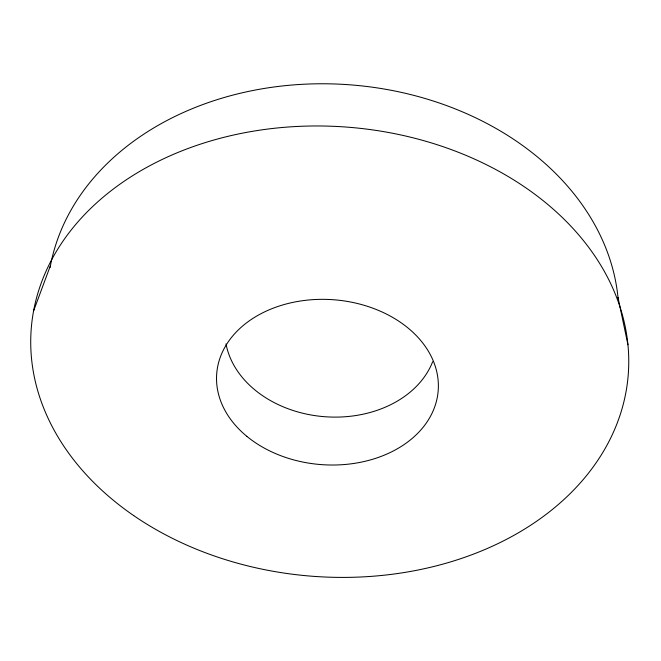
<?xml version="1.0" encoding="UTF-8"?>
<svg xmlns="http://www.w3.org/2000/svg" width="661" height="661" viewBox="0 0 661 661"><rect width="100%" height="100%" fill="white"/><g stroke="black" fill="none" stroke-linecap="round" stroke-linejoin="round"><path stroke-width="0.99" d="M33.587 310.951L50.492 265.433M618.002 297.433L627.95 344.811M50.112 267.474A286.064 222.278 4.3 0 1 342.943 84.352A286.064 222.278 4.3 0 1 618.2 299.524M432.666 361.699A106.223 81.724 4.3 0 1 323.336 416.604A106.223 81.724 4.3 0 1 226.004 343.869M133.704 515.597A299.383 225.236 4.3 0 0 623.298 404.135A299.383 225.236 4.3 0 0 232.234 135.331A299.383 225.236 4.3 0 0 133.704 515.597M246.826 436.326A111.065 82.658 4.3 0 0 433.74 409.407A111.065 82.658 4.3 0 0 301.788 300.805A111.065 82.658 4.3 0 0 246.826 436.326"/></g></svg>
